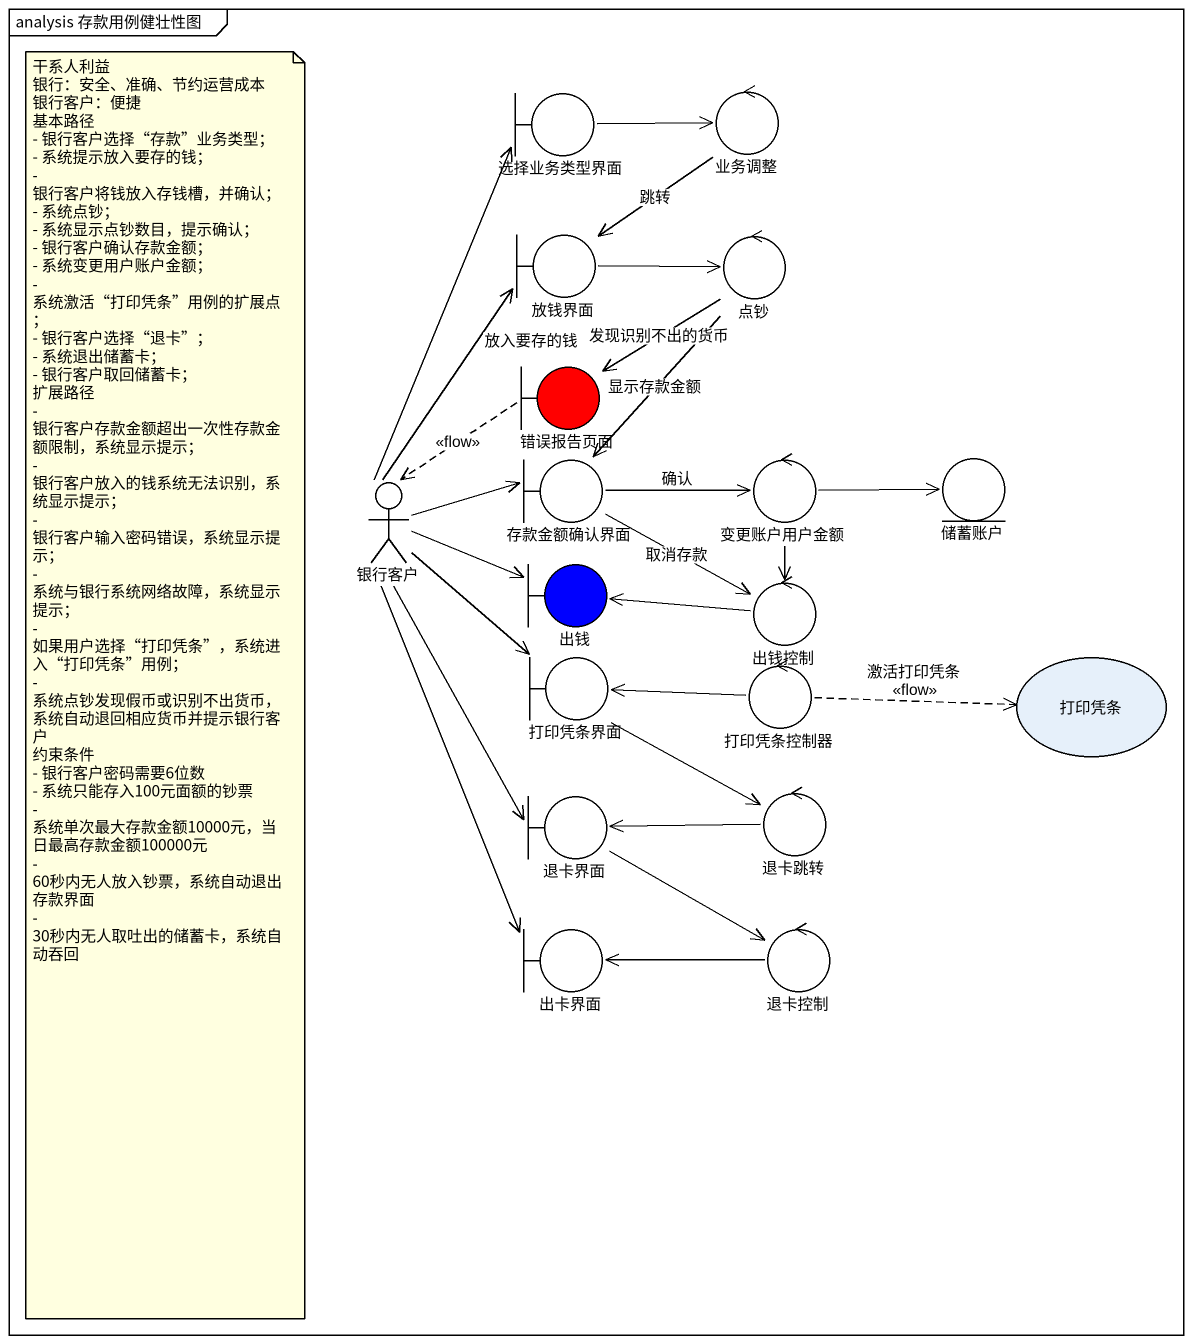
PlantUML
@startuml
mainframe analysis 存款用例健壮性图
boundary 选择业务类型界面
control 业务调整
boundary 放钱界面
control 点钞
boundary 错误报告页面 #FF0000
actor 银行客户
boundary 存款金额确认界面
control 变更账户用户金额
entity 储蓄账户
boundary 出钱 #0000FF
control 出钱控制
boundary 打印凭条界面
control 打印凭条控制器
usecase 打印凭条
boundary 退卡界面
control 退卡跳转
boundary 出卡界面
control 退卡控制
选择业务类型界面 -right-> 业务调整
业务调整 --> 放钱界面 : 跳转
放钱界面 -right-> 点钞
点钞 --> 错误报告页面 : 发现识别不出的货币
点钞 --> 存款金额确认界面 : 显示存款金额
错误报告页面 ..> 银行客户 : <<flow>>
银行客户 -up-> 选择业务类型界面
银行客户 -up-> 放钱界面 : 放入要存的钱
银行客户 -right-> 存款金额确认界面
银行客户 -right-> 出钱
银行客户 --> 打印凭条界面
银行客户 --> 退卡界面
银行客户 --> 出卡界面
存款金额确认界面 -right-> 变更账户用户金额 : 确认
存款金额确认界面 -right-> 出钱控制 : 取消存款
变更账户用户金额 -right-> 储蓄账户
变更账户用户金额 --> 出钱控制
出钱控制 -left-> 出钱
打印凭条界面 --> 退卡跳转
打印凭条控制器 -left-> 打印凭条界面
打印凭条控制器 .right.> 打印凭条 : 激活打印凭条\n<<flow>>
退卡界面 -right-> 退卡控制
退卡跳转 -left-> 退卡界面
退卡控制 -left-> 出卡界面
note as N1
  干系人利益
  银行：安全、准确、节约运营成本
  银行客户：便捷
  基本路径
  - 银行客户选择“存款”业务类型；
  - 系统提示放入要存的钱；
  - 银行客户将钱放入存钱槽，并确认；
  - 系统点钞；
  - 系统显示点钞数目，提示确认；
  - 银行客户确认存款金额；
  - 系统变更用户账户金额；
  - 系统激活“打印凭条”用例的扩展点；
  - 银行客户选择“退卡”；
  - 系统退出储蓄卡；
  - 银行客户取回储蓄卡；
  扩展路径
  - 银行客户存款金额超出一次性存款金额限制，系统显示提示；
  - 银行客户放入的钱系统无法识别，系统显示提示；
  - 银行客户输入密码错误，系统显示提示；
  - 系统与银行系统网络故障，系统显示提示；
  - 如果用户选择“打印凭条”，系统进入“打印凭条”用例；
  - 系统点钞发现假币或识别不出货币，系统自动退回相应货币并提示银行客户
  约束条件
  - 银行客户密码需要6位数
  - 系统只能存入100元面额的钞票
  - 系统单次最大存款金额10000元，当日最高存款金额100000元
  - 60秒内无人放入钞票，系统自动退出存款界面
  - 30秒内无人取吐出的储蓄卡，系统自动吞回
end note
@enduml
